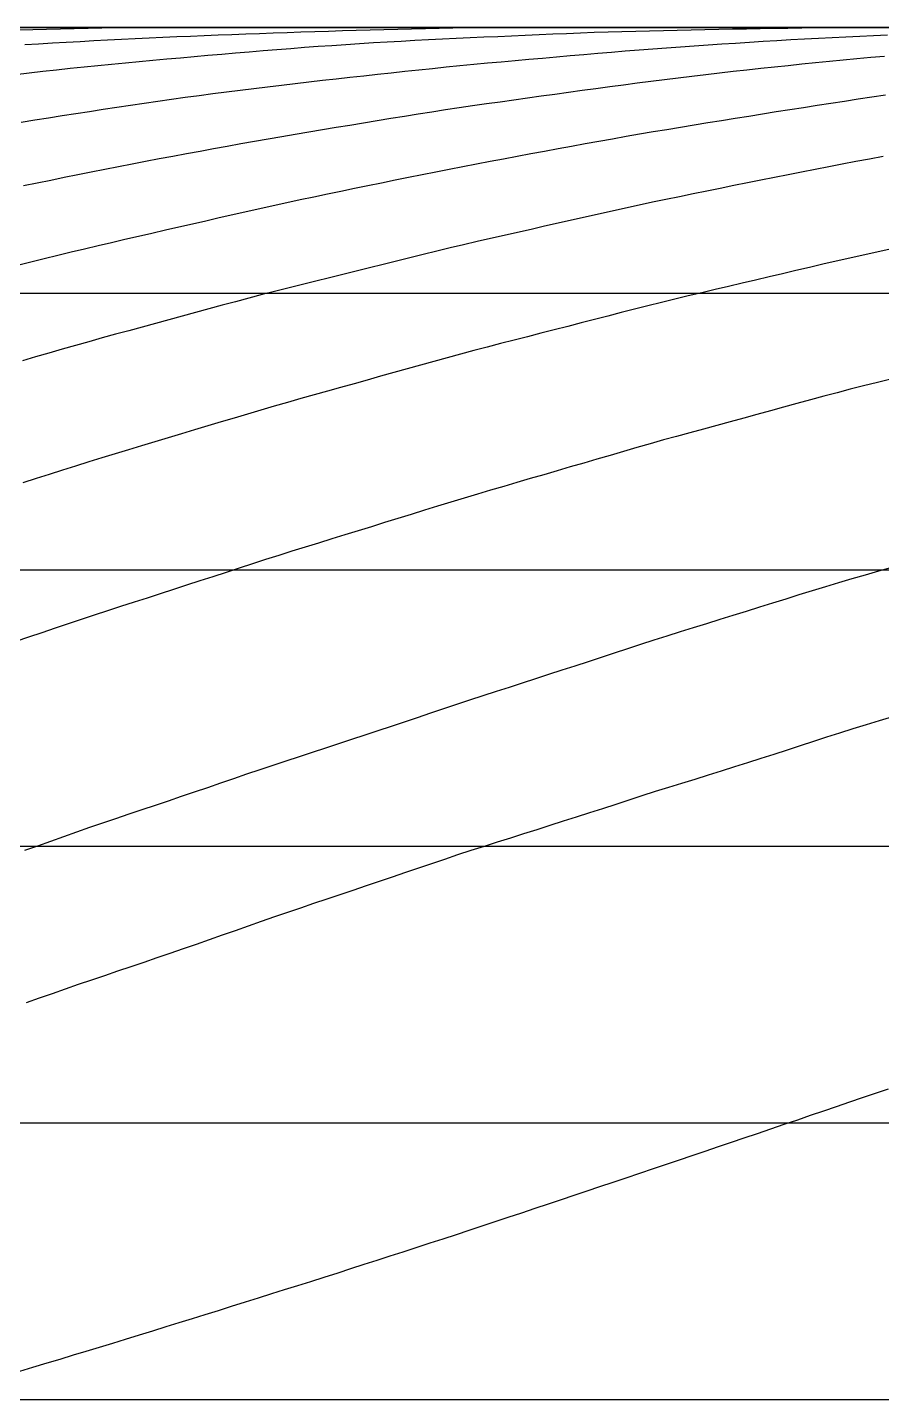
# Model space of a CAD drawing. Header units: millimetres. Extents: x 219888 to 472088, y 91183 to 209983.
# Drawn here: x 281188 to 287367, y 131419 to 141340 of the extents above; entities that cross this region are included whole.
import ezdxf

# ---------------------------------------------------------------- set-up
doc = ezdxf.new("R2010")
doc.units = ezdxf.units.MM
doc.layers.add('Waterlines', color=7, linetype='Continuous')
doc.layers.add('网格线和标注', color=7, linetype='Continuous')

msp = doc.modelspace()

# ---------------------------------------------------------------- linework, layer by layer
at = {"layer": 'Waterlines', "color": 135}
for points in [[(287388.854, 141339.696), (287288.784, 141339.696), (287188.744, 141339.696), (287151.304, 141339.696), (287088.234, 141338.646), (286988.414, 141337.146), (286888.434, 141335.776), (286788.644, 141334.426), (286688.654, 141333.016), (286589.024, 141331.526), (286488.794, 141329.936), (286388.854, 141328.226), (286288.844, 141326.386), (286188.864, 141324.396), (286089.044, 141322.266), (285988.874, 141319.986), (285889.204, 141317.616), (285789.164, 141315.136), (285689.014, 141312.586), (285589.114, 141309.976), (285488.774, 141307.306), (285388.764, 141304.646), (285288.394, 141302.086), (285188.834, 141298.866), (285088.814, 141294.536), (284989.104, 141290.176), (284889.544, 141285.876), (284789.534, 141281.546), (284689.704, 141277.186), (284589.744, 141272.766), (284490.084, 141268.286), (284389.854, 141263.686), (284290.144, 141259.006), (284190.224, 141254.196), (284090.314, 141249.236), (283990.604, 141244.106), (283890.754, 141238.756), (283790.544, 141233.136), (283690.744, 141227.266), (283591.144, 141221.126), (283491.404, 141214.666), (283391.314, 141207.886), (283291.674, 141200.836), (283192.194, 141193.516), (283092.484, 141185.906), (282992.624, 141178.046), (282892.734, 141169.966), (282793.284, 141161.716), (282693.464, 141153.266), (282593.954, 141144.706), (282494.274, 141136.006), (282394.924, 141127.236), (282295.244, 141118.336), (282195.614, 141109.356), (282095.924, 141100.286), (281996.214, 141091.126), (281896.604, 141081.896), (281796.904, 141072.556), (281696.834, 141063.066), (281597.764, 141053.446), (281498.324, 141042.726), (281398.954, 141031.446), (281299.654, 141020.226), (281200.354, 141009.006), (281101.194, 140997.786)], [(287422.244, 141339.696), (287321.674, 141339.696), (287222.734, 141339.696), (287122.354, 141339.696), (287022.144, 141339.696), (286921.194, 141339.696), (286821.924, 141339.696), (286723.124, 141339.696), (286621.894, 141339.696), (286521.394, 141339.696), (286420.684, 141339.696), (286321.614, 141339.696), (286222.234, 141339.696), (286121.304, 141339.696), (286020.954, 141339.696), (285920.564, 141339.696), (285821.664, 141339.696), (285721.214, 141339.696), (285620.834, 141339.696), (285521.284, 141339.696), (285420.844, 141339.696), (285321.004, 141339.696), (285220.604, 141339.696), (285120.424, 141339.696), (285021.974, 141339.696), (284920.964, 141339.696), (284820.354, 141339.696), (284720.144, 141339.696), (284620.134, 141339.696), (284520.904, 141339.696), (284420.434, 141339.696), (284319.704, 141339.696), (284220.264, 141339.696), (284120.604, 141339.696), (284020.254, 141339.696), (283919.584, 141339.696), (283819.724, 141339.696), (283720.444, 141339.696), (283620.114, 141339.696), (283519.484, 141339.696), (283418.504, 141339.696), (283319.464, 141339.696), (283219.854, 141339.696), (283119.214, 141339.696), (283019.144, 141339.696), (282918.664, 141339.696), (282819.854, 141339.696), (282719.504, 141339.696), (282618.864, 141339.696), (282518.184, 141339.696), (282419.064, 141339.696), (282319.184, 141339.696), (282219.104, 141339.696), (282118.614, 141339.696), (282017.554, 141339.696), (281918.944, 141339.696), (281818.874, 141339.696), (281717.914, 141339.696), (281618.544, 141339.696), (281518.674, 141339.696), (281417.974, 141339.696), (281317.324, 141339.696), (281218.554, 141339.696), (281117.934, 141339.696)], [(287422.854, 141339.696), (287322.364, 141339.696), (287222.674, 141339.696), (287122.504, 141339.696), (287022.114, 141339.696), (286921.674, 141339.696), (286822.204, 141339.696), (286722.354, 141339.696), (286622.034, 141339.696), (286522.224, 141339.696), (286421.844, 141339.696), (286321.834, 141339.696), (286221.884, 141339.696), (286121.704, 141339.696), (286022.004, 141339.696), (285921.644, 141339.696), (285821.634, 141339.696), (285721.334, 141339.696), (285621.324, 141339.696), (285521.204, 141339.696), (285421.224, 141339.696), (285321.464, 141339.696), (285221.124, 141339.696), (285121.224, 141339.696), (285021.024, 141339.696), (284921.134, 141339.696), (284820.774, 141339.696), (284720.754, 141339.696), (284620.974, 141339.696), (284520.824, 141339.696), (284420.784, 141339.696), (284320.594, 141339.696), (284220.524, 141339.696), (284120.594, 141339.696), (284020.404, 141339.696), (283920.394, 141339.696), (283820.014, 141339.696), (283720.604, 141339.696), (283620.154, 141339.696), (283520.074, 141339.696), (283420.074, 141339.696), (283319.804, 141339.696), (283220.354, 141339.696), (283119.654, 141339.696), (283019.714, 141339.696), (282919.284, 141339.696), (282819.784, 141339.696), (282719.524, 141339.696), (282619.564, 141339.696), (282519.224, 141339.696), (282419.364, 141339.696), (282319.324, 141339.696), (282219.354, 141339.696), (282119.284, 141339.696), (282018.684, 141339.696), (281918.974, 141339.696), (281818.984, 141339.696), (281718.864, 141339.696), (281618.534, 141339.696), (281518.884, 141339.696), (281418.844, 141339.696), (281318.614, 141339.696), (281218.694, 141339.696), (281118.604, 141339.696)], [(287424.524, 141339.696), (287324.634, 141339.696), (287224.834, 141339.696), (287124.504, 141339.696), (287024.334, 141339.696), (286924.474, 141339.696), (286824.324, 141339.696), (286724.294, 141339.696), (286624.374, 141339.696), (286524.504, 141339.696), (286424.444, 141339.696), (286324.434, 141339.696), (286224.594, 141339.696), (286124.444, 141339.696), (286024.674, 141339.696), (285924.864, 141339.696), (285824.404, 141339.696), (285724.694, 141339.696), (285624.804, 141339.696), (285524.934, 141339.696), (285424.774, 141339.696), (285324.614, 141339.696), (285224.834, 141339.696), (285124.744, 141339.696), (285024.734, 141339.696), (284924.784, 141339.696), (284824.794, 141339.696), (284724.584, 141339.696), (284624.614, 141339.696), (284524.744, 141339.696), (284424.764, 141339.696), (284324.684, 141339.696), (284224.624, 141339.696), (284124.614, 141339.696), (284024.754, 141339.696), (283924.644, 141339.696), (283824.714, 141339.696), (283724.644, 141339.696), (283624.794, 141339.696), (283524.804, 141339.696), (283424.784, 141339.696), (283324.834, 141339.696), (283224.614, 141339.696), (283124.594, 141339.696), (283024.804, 141339.696), (282924.684, 141339.696), (282824.384, 141339.696), (282724.654, 141339.696), (282624.474, 141339.696), (282524.534, 141339.696), (282424.494, 141339.696), (282324.564, 141339.696), (282224.674, 141339.696), (282124.594, 141339.696), (282024.584, 141339.696), (281924.714, 141339.696), (281824.504, 141339.696), (281724.754, 141339.696), (281624.754, 141339.696), (281524.474, 141339.696), (281424.434, 141339.696), (281324.624, 141339.696), (281224.644, 141339.696), (281124.464, 141339.696)], [(287426.794, 141339.696), (287326.424, 141339.696), (287226.664, 141339.696), (287126.414, 141339.696), (287026.714, 141339.696), (286926.654, 141339.696), (286826.564, 141339.696), (286726.354, 141339.696), (286626.594, 141339.696), (286526.674, 141339.696), (286426.424, 141339.696), (286326.564, 141339.696), (286226.294, 141339.696), (286126.814, 141339.696), (286026.524, 141339.696), (285926.734, 141339.696), (285826.384, 141339.696), (285726.744, 141339.696), (285626.674, 141339.696), (285526.284, 141339.696), (285427.124, 141339.696), (285326.724, 141339.696), (285226.524, 141339.696), (285126.574, 141339.696), (285027.034, 141339.696), (284926.724, 141339.696), (284826.624, 141339.696), (284726.224, 141339.696), (284626.554, 141339.696), (284526.624, 141339.696), (284426.624, 141339.696), (284326.774, 141339.696), (284226.494, 141339.696), (284126.554, 141339.696), (284026.284, 141339.696), (283926.464, 141339.696), (283826.724, 141339.696), (283726.414, 141339.696), (283626.754, 141339.696), (283526.334, 141339.696), (283426.584, 141339.696), (283326.414, 141339.696), (283226.724, 141339.696), (283126.364, 141339.696), (283026.634, 141339.696), (282926.314, 141339.696), (282826.684, 141339.696), (282726.604, 141339.696), (282626.594, 141339.696), (282526.794, 141339.696), (282426.444, 141339.696), (282326.434, 141339.696), (282226.554, 141339.696), (282126.474, 141339.696), (282026.054, 141339.696), (281972.604, 141339.696), (281926.914, 141338.686), (281826.564, 141336.456), (281726.574, 141334.236), (281626.594, 141332.006), (281526.834, 141329.766), (281426.634, 141327.496), (281326.754, 141325.206), (281226.634, 141322.896), (281126.504, 141320.546)], [(287443.084, 141339.696), (287342.394, 141339.696), (287241.624, 141339.696), (287142.164, 141339.696), (287042.354, 141339.696), (286941.954, 141339.696), (286841.144, 141339.696), (286741.964, 141339.696), (286642.984, 141339.696), (286541.854, 141339.696), (286440.974, 141339.696), (286341.274, 141339.696), (286242.334, 141339.696), (286141.594, 141339.696), (286040.764, 141339.696), (285941.684, 141339.696), (285842.134, 141339.696), (285740.924, 141339.696), (285641.504, 141339.696), (285541.504, 141339.696), (285441.644, 141339.696), (285340.764, 141339.696), (285240.624, 141339.696), (285141.554, 141339.696), (285041.224, 141339.696), (284940.214, 141339.696), (284841.604, 141339.696), (284741.774, 141339.696), (284640.794, 141339.696), (284539.494, 141339.696), (284440.824, 141339.696), (284341.684, 141339.696), (284240.534, 141339.696), (284140.474, 141339.696), (284040.664, 141339.696), (283941.094, 141339.696), (283840.024, 141339.696), (283739.184, 141339.696), (283640.834, 141339.696), (283540.604, 141339.696), (283439.804, 141339.696), (283341.414, 141339.696), (283240.954, 141339.696), (283140.204, 141339.696), (283039.724, 141339.696), (282940.244, 141339.696), (282840.664, 141339.696), (282739.854, 141339.696), (282639.414, 141339.696), (282540.354, 141339.696), (282440.584, 141339.696), (282339.624, 141339.696), (282238.494, 141339.696), (282140.284, 141339.696), (282040.174, 141339.696), (281939.364, 141339.696), (281840.364, 141339.696), (281739.974, 141339.696), (281639.564, 141339.696), (281539.164, 141339.696), (281439.274, 141339.696), (281339.914, 141339.696), (281238.864, 141339.696), (281139.044, 141339.696)], [(287441.354, 141339.696), (287341.144, 141339.696), (287241.244, 141339.696), (287140.964, 141339.696), (287041.224, 141339.696), (286940.974, 141339.696), (286840.874, 141339.696), (286740.904, 141339.696), (286641.114, 141339.696), (286540.934, 141339.696), (286440.804, 141339.696), (286340.754, 141339.696), (286240.874, 141339.696), (286140.514, 141339.696), (286040.834, 141339.696), (285940.894, 141339.696), (285840.514, 141339.696), (285740.854, 141339.696), (285640.684, 141339.696), (285540.544, 141339.696), (285440.654, 141339.696), (285340.564, 141339.696), (285240.644, 141339.696), (285140.724, 141339.696), (285040.574, 141339.696), (284940.644, 141339.696), (284840.664, 141339.696), (284740.534, 141339.696), (284640.644, 141339.696), (284540.594, 141339.696), (284440.584, 141339.696), (284340.484, 141339.696), (284240.414, 141339.696), (284140.434, 141339.696), (284040.434, 141339.696), (283940.414, 141339.696), (283840.354, 141339.696), (283740.114, 141339.696), (283640.454, 141339.696), (283540.484, 141339.696), (283440.124, 141339.696), (283340.184, 141339.696), (283239.834, 141339.696), (283139.874, 141339.696), (283039.454, 141339.696), (282939.904, 141339.696), (282839.804, 141339.696), (282740.134, 141339.696), (282640.064, 141339.696), (282539.764, 141339.696), (282440.284, 141339.696), (282339.914, 141339.696), (282240.204, 141339.696), (282139.764, 141339.696), (282040.034, 141339.696), (281940.054, 141339.696), (281839.924, 141339.696), (281739.934, 141339.696), (281639.864, 141339.696), (281539.904, 141339.696), (281439.624, 141339.696), (281339.754, 141339.696), (281239.554, 141339.696), (281139.544, 141339.696)], [(287408.854, 141283.776), (287309.064, 141279.516), (287208.914, 141275.126), (287109.144, 141270.566), (287009.234, 141265.716), (286909.534, 141260.526), (286809.634, 141254.986), (286709.584, 141249.136), (286609.934, 141243.116), (286510.284, 141236.936), (286410.304, 141230.616), (286310.724, 141224.186), (286210.574, 141217.606), (286111.234, 141210.946), (286011.294, 141204.116), (285911.364, 141197.136), (285811.994, 141190.036), (285712.144, 141182.706), (285612.154, 141175.136), (285512.634, 141167.326), (285412.944, 141159.216), (285313.134, 141150.836), (285213.484, 141142.236), (285113.934, 141133.466), (285014.304, 141124.596), (284914.514, 141115.726), (284814.974, 141107.046), (284715.294, 141098.446), (284615.924, 141089.756), (284516.214, 141080.766), (284416.674, 141071.456), (284317.134, 141061.786), (284217.414, 141051.806), (284118.234, 141041.646), (284018.944, 141031.286), (283919.224, 141020.726), (283820.054, 141010.086), (283720.564, 140999.286), (283621.164, 140988.366), (283521.494, 140977.296), (283422.654, 140966.206), (283322.954, 140954.896), (283223.684, 140943.516), (283124.324, 140931.986), (283024.974, 140920.316), (282925.744, 140908.496), (282826.274, 140896.456), (282727.134, 140884.206), (282627.824, 140871.666), (282528.854, 140858.866), (282429.754, 140845.726), (282330.474, 140832.236), (282231.374, 140818.456), (282132.294, 140804.366), (282033.384, 140790.036), (281934.694, 140775.476), (281835.994, 140760.706), (281736.974, 140745.686), (281637.854, 140730.476), (281539.034, 140715.176), (281440.354, 140699.776), (281341.494, 140684.266), (281242.744, 140668.676), (281143.904, 140653.016)], [(287458.904, 141339.696), (287358.464, 141339.696), (287258.224, 141339.696), (287158.344, 141339.696), (287058.604, 141339.696), (286958.254, 141339.696), (286858.194, 141339.696), (286758.334, 141339.696), (286658.064, 141339.696), (286557.894, 141339.696), (286457.484, 141339.696), (286357.824, 141339.696), (286257.894, 141339.696), (286157.594, 141339.696), (286057.514, 141339.696), (285957.224, 141339.696), (285857.314, 141339.696), (285757.234, 141339.696), (285657.404, 141339.696), (285557.354, 141339.696), (285456.664, 141339.696), (285356.574, 141339.696), (285256.244, 141339.696), (285156.564, 141339.696), (285056.924, 141339.696), (284956.484, 141339.696), (284856.214, 141339.696), (284755.694, 141339.696), (284656.124, 141339.696), (284556.364, 141339.696), (284456.114, 141339.696), (284355.784, 141339.696), (284255.324, 141339.696), (284155.844, 141339.696), (284056.224, 141339.696), (283955.584, 141339.696), (283855.404, 141339.696), (283754.984, 141339.696), (283655.304, 141339.696), (283555.274, 141339.696), (283455.084, 141339.696), (283354.974, 141339.696), (283254.664, 141339.696), (283155.304, 141339.696), (283054.884, 141339.696), (282954.684, 141339.696), (282854.634, 141339.696), (282754.374, 141339.696), (282654.834, 141339.696), (282554.514, 141339.696), (282454.254, 141339.696), (282354.064, 141339.696), (282253.974, 141339.696), (282154.884, 141339.696), (282054.034, 141339.696), (281953.734, 141339.696), (281853.544, 141339.696), (281753.644, 141339.696), (281653.904, 141339.696), (281553.784, 141339.696), (281453.524, 141339.696), (281353.144, 141339.696), (281252.954, 141339.696), (281153.334, 141339.696)], [(287366.714, 141339.696), (287266.714, 141339.696), (287166.644, 141339.696), (287066.844, 141339.696), (286966.904, 141339.696), (286866.704, 141339.696), (286766.734, 141339.696), (286666.544, 141339.696), (286566.834, 141339.696), (286466.644, 141339.696), (286366.644, 141339.696), (286266.564, 141339.696), (286166.664, 141339.696), (286066.624, 141339.696), (285966.514, 141339.696), (285866.424, 141339.696), (285766.784, 141339.696), (285666.644, 141339.696), (285566.724, 141339.696), (285466.644, 141339.696), (285366.564, 141339.696), (285266.664, 141339.696), (285166.674, 141339.696), (285066.584, 141339.696), (284966.904, 141339.696), (284866.534, 141339.696), (284766.794, 141339.696), (284666.594, 141339.696), (284566.594, 141339.696), (284475.414, 141339.696), (284465.884, 141339.536), (284366.554, 141337.526), (284266.604, 141335.156), (284166.314, 141332.676), (284066.814, 141330.166), (283966.794, 141327.596), (283866.584, 141324.996), (283766.824, 141322.376), (283666.924, 141319.716), (283566.874, 141317.016), (283466.914, 141314.276), (283366.894, 141311.466), (283266.754, 141308.546), (283166.734, 141305.386), (283066.934, 141301.886), (282967.024, 141298.216), (282867.024, 141294.566), (282766.984, 141290.876), (282667.154, 141287.096), (282567.244, 141283.206), (282467.544, 141279.206), (282367.764, 141275.066), (282267.954, 141270.796), (282168.154, 141266.376), (282067.994, 141261.796), (281968.064, 141257.086), (281868.394, 141252.226), (281768.604, 141247.216), (281668.814, 141242.036), (281568.714, 141236.666), (281468.814, 141231.166), (281369.054, 141225.526), (281269.014, 141219.746), (281169.184, 141213.876)], [(287372.254, 141339.696), (287272.014, 141339.696), (287172.164, 141339.696), (287071.944, 141339.696), (286972.114, 141339.696), (286871.814, 141339.696), (286771.614, 141339.696), (286672.194, 141339.696), (286571.714, 141339.696), (286471.704, 141339.696), (286371.914, 141339.696), (286271.524, 141339.696), (286171.644, 141339.696), (286071.584, 141339.696), (285971.604, 141339.696), (285871.504, 141339.696), (285771.594, 141339.696), (285671.744, 141339.696), (285571.234, 141339.696), (285471.444, 141339.696), (285371.414, 141339.696), (285271.314, 141339.696), (285171.564, 141339.696), (285071.204, 141339.696), (284971.254, 141339.696), (284870.994, 141339.696), (284771.114, 141339.696), (284671.174, 141339.696), (284570.984, 141339.696), (284471.194, 141339.696), (284370.814, 141339.696), (284271.004, 141339.696), (284170.984, 141339.696), (284070.804, 141339.696), (283971.014, 141339.696), (283870.744, 141339.696), (283770.714, 141339.696), (283670.724, 141339.696), (283570.704, 141339.696), (283470.634, 141339.696), (283370.464, 141339.696), (283270.544, 141339.696), (283170.874, 141339.696), (283070.474, 141339.696), (282970.304, 141339.696), (282870.374, 141339.696), (282770.454, 141339.696), (282670.584, 141339.696), (282570.064, 141339.696), (282470.084, 141339.696), (282370.264, 141339.696), (282270.254, 141339.696), (282170.004, 141339.696), (282069.754, 141339.696), (281969.894, 141339.696), (281870.004, 141339.696), (281769.994, 141339.696), (281670.274, 141339.696), (281569.884, 141339.696), (281469.734, 141339.696), (281369.744, 141339.696), (281269.804, 141339.696), (281169.844, 141339.696)], [(287376.034, 141339.696), (287276.504, 141339.696), (287176.414, 141339.696), (287076.284, 141339.696), (286975.744, 141339.696), (286876.154, 141339.696), (286775.794, 141339.696), (286676.264, 141339.696), (286576.224, 141339.696), (286475.714, 141339.696), (286375.754, 141339.696), (286275.874, 141339.696), (286175.684, 141339.696), (286075.674, 141339.696), (285975.414, 141339.696), (285875.524, 141339.696), (285775.364, 141339.696), (285674.984, 141339.696), (285575.094, 141339.696), (285475.224, 141339.696), (285375.504, 141339.696), (285274.694, 141339.696), (285174.754, 141339.696), (285074.564, 141339.696), (284974.744, 141339.696), (284874.724, 141339.696), (284774.594, 141339.696), (284674.584, 141339.696), (284574.514, 141339.696), (284474.024, 141339.696), (284374.254, 141339.696), (284274.164, 141339.696), (284174.264, 141339.696), (284074.064, 141339.696), (283973.924, 141339.696), (283874.114, 141339.696), (283774.094, 141339.696), (283674.054, 141339.696), (283573.714, 141339.696), (283473.494, 141339.696), (283373.724, 141339.696), (283273.404, 141339.696), (283173.514, 141339.696), (283073.274, 141339.696), (282973.254, 141339.696), (282873.114, 141339.696), (282773.164, 141339.696), (282673.114, 141339.696), (282573.144, 141339.696), (282472.954, 141339.696), (282372.654, 141339.696), (282272.864, 141339.696), (282172.704, 141339.696), (282072.914, 141339.696), (281972.834, 141339.696), (281872.514, 141339.696), (281772.554, 141339.696), (281672.194, 141339.696), (281572.114, 141339.696), (281472.454, 141339.696), (281372.204, 141339.696), (281272.344, 141339.696), (281172.044, 141339.696)], [(287376.494, 141339.696), (287276.914, 141339.696), (287176.704, 141339.696), (287076.364, 141339.696), (286976.804, 141339.696), (286876.604, 141339.696), (286776.784, 141339.696), (286676.374, 141339.696), (286576.574, 141339.696), (286476.464, 141339.696), (286375.674, 141339.696), (286276.614, 141339.696), (286176.714, 141339.696), (286076.374, 141339.696), (285976.584, 141339.696), (285876.184, 141339.696), (285776.704, 141339.696), (285676.224, 141339.696), (285575.634, 141339.696), (285476.404, 141339.696), (285376.314, 141339.696), (285276.204, 141339.696), (285176.004, 141339.696), (285076.394, 141339.696), (284976.134, 141339.696), (284875.934, 141339.696), (284776.244, 141339.696), (284676.144, 141339.696), (284576.394, 141339.696), (284476.244, 141339.696), (284376.424, 141339.696), (284276.584, 141339.696), (284176.714, 141339.696), (284076.374, 141339.696), (283975.924, 141339.696), (283876.394, 141339.696), (283777.044, 141339.696), (283676.394, 141339.696), (283576.274, 141339.696), (283476.904, 141339.696), (283376.554, 141339.696), (283276.084, 141339.696), (283177.604, 141339.696), (283076.314, 141339.696), (282976.384, 141339.696), (282876.934, 141339.696), (282776.384, 141339.696), (282676.234, 141339.696), (282575.974, 141339.696), (282476.384, 141339.696), (282376.464, 141339.696), (282276.084, 141339.696), (282176.764, 141339.696), (282076.444, 141339.696), (281976.404, 141339.696), (281875.574, 141339.696), (281776.354, 141339.696), (281676.454, 141339.696), (281576.414, 141339.696), (281476.324, 141339.696), (281375.904, 141339.696), (281276.644, 141339.696), (281176.164, 141339.696)], [(287388.754, 141339.696), (287289.404, 141339.696), (287188.464, 141339.696), (287088.864, 141339.696), (286989.894, 141339.696), (286888.984, 141339.696), (286788.384, 141339.696), (286688.844, 141339.696), (286589.644, 141339.696), (286488.934, 141339.696), (286387.554, 141339.696), (286288.694, 141339.696), (286189.404, 141339.696), (286088.444, 141339.696), (285988.704, 141339.696), (285888.954, 141339.696), (285788.814, 141339.696), (285688.364, 141339.696), (285587.634, 141339.696), (285489.164, 141339.696), (285388.494, 141339.696), (285287.784, 141339.696), (285190.524, 141339.696), (285089.214, 141339.696), (284988.024, 141339.696), (284888.114, 141339.696), (284789.254, 141339.696), (284688.544, 141339.696), (284587.774, 141339.696), (284488.664, 141339.696), (284389.204, 141339.696), (284288.204, 141339.696), (284187.764, 141339.696), (284087.934, 141339.696), (283988.784, 141339.696), (283887.834, 141339.696), (283787.644, 141339.696), (283688.584, 141339.696), (283588.444, 141339.696), (283487.464, 141339.696), (283388.854, 141339.696), (283288.894, 141339.696), (283187.864, 141339.696), (283087.254, 141339.696), (282987.974, 141339.696), (282888.834, 141339.696), (282787.474, 141339.696), (282687.634, 141339.696), (282588.004, 141339.696), (282488.364, 141339.696), (282387.374, 141339.696), (282286.374, 141339.696), (282188.574, 141339.696), (282087.874, 141339.696), (281987.494, 141339.696), (281889.424, 141339.696), (281788.354, 141339.696), (281687.184, 141339.696), (281588.134, 141339.696), (281488.654, 141339.696), (281388.134, 141339.696), (281286.664, 141339.696), (281187.784, 141339.696)], [(287387.724, 141130.586), (287287.874, 141121.466), (287188.734, 141112.226), (287088.794, 141102.736), (286989.374, 141093.136), (286889.644, 141083.336), (286790.214, 141073.396), (286690.884, 141063.276), (286591.424, 141052.936), (286492.144, 141042.396), (286392.674, 141031.606), (286293.174, 141020.576), (286193.834, 141009.306), (286094.604, 140997.806), (285995.304, 140986.026), (285896.254, 140974.026), (285796.524, 140961.686), (285697.494, 140949.176), (285598.354, 140936.396), (285499.154, 140923.386), (285400.064, 140910.206), (285300.874, 140896.846), (285201.934, 140883.386), (285102.774, 140869.776), (285003.584, 140856.046), (284904.194, 140842.206), (284805.314, 140828.376), (284706.444, 140814.516), (284607.134, 140800.616), (284507.834, 140786.896), (284408.854, 140773.046), (284310.044, 140758.306), (284211.544, 140743.126), (284112.634, 140727.626), (284013.994, 140712.006), (283915.384, 140696.236), (283816.634, 140680.326), (283717.904, 140664.306), (283619.544, 140648.226), (283520.404, 140631.896), (283421.674, 140615.526), (283323.494, 140599.116), (283224.514, 140582.436), (283126.084, 140565.706), (283027.374, 140548.776), (282929.004, 140531.716), (282830.314, 140514.426), (282731.894, 140496.996), (282633.384, 140479.356), (282535.134, 140461.586), (282436.624, 140443.596), (282338.144, 140425.416), (282240.034, 140407.126), (282141.754, 140388.616), (282043.414, 140369.916), (281945.284, 140351.076), (281847.074, 140332.036), (281748.934, 140312.826), (281650.464, 140293.366), (281552.644, 140273.856), (281454.364, 140254.096), (281356.474, 140234.266), (281258.394, 140214.286), (281160.654, 140194.306)], [(287394.404, 140849.096), (287295.524, 140834.736), (287196.684, 140820.136), (287097.684, 140805.286), (286998.684, 140790.226), (286900.294, 140775.056), (286801.284, 140759.646), (286702.314, 140744.086), (286603.704, 140728.476), (286505.014, 140712.746), (286406.324, 140696.916), (286307.434, 140680.986), (286208.624, 140664.976), (286109.824, 140648.916), (286011.194, 140632.826), (285912.284, 140616.646), (285813.384, 140600.486), (285714.464, 140584.396), (285616.354, 140567.486), (285518.054, 140550.176), (285419.734, 140532.696), (285321.324, 140515.056), (285223.024, 140497.316), (285124.424, 140479.396), (285026.134, 140461.416), (284927.694, 140443.286), (284829.484, 140425.076), (284730.924, 140406.676), (284632.774, 140388.206), (284534.484, 140369.566), (284436.254, 140350.776), (284338.004, 140331.816), (284239.704, 140312.646), (284141.824, 140293.386), (284043.574, 140273.886), (283945.614, 140254.286), (283847.654, 140234.536), (283749.624, 140214.636), (283651.804, 140194.626), (283553.614, 140174.406), (283455.554, 140154.076), (283357.784, 140133.666), (283259.784, 140113.066), (283162.084, 140092.366), (283063.974, 140071.396), (282966.074, 140050.196), (282868.554, 140028.416), (282770.854, 140006.256), (282673.784, 139984.266), (282576.184, 139962.146), (282478.794, 139940.036), (282381.354, 139917.876), (282283.794, 139895.616), (282186.384, 139873.326), (282089.004, 139850.966), (281991.534, 139828.486), (281893.904, 139805.866), (281796.574, 139783.166), (281699.224, 139760.286), (281601.884, 139737.186), (281504.564, 139713.816), (281407.474, 139690.216), (281310.224, 139666.286), (281213.174, 139642.126), (281116.224, 139617.766)], [(287377.124, 140406.056), (287278.804, 140388.336), (287180.644, 140370.206), (287082.594, 140351.666), (286984.404, 140332.736), (286886.274, 140313.556), (286788.034, 140294.166), (286689.964, 140274.666), (286591.694, 140255.016), (286493.704, 140235.346), (286395.764, 140215.606), (286297.764, 140195.796), (286199.734, 140175.936), (286101.714, 140156.046), (286003.534, 140136.086), (285905.624, 140116.186), (285807.304, 140096.256), (285709.024, 140076.186), (285612.034, 140054.836), (285514.484, 140033.166), (285417.034, 140011.436), (285319.144, 139989.556), (285221.654, 139967.736), (285123.994, 139945.836), (285026.404, 139923.916), (284928.804, 139901.966), (284831.224, 139879.986), (284733.684, 139857.966), (284636.164, 139835.896), (284538.684, 139813.776), (284441.154, 139791.536), (284343.324, 139769.056), (284246.024, 139746.286), (284148.714, 139722.556), (284051.814, 139698.306), (283954.744, 139674.226), (283857.694, 139650.276), (283760.784, 139626.406), (283663.464, 139602.426), (283566.464, 139578.516), (283469.474, 139554.566), (283372.494, 139530.556), (283275.054, 139506.356), (283178.014, 139482.146), (283081.284, 139457.856), (282983.984, 139433.176), (282887.404, 139408.276), (282790.324, 139382.736), (282693.694, 139356.786), (282597.474, 139330.596), (282500.924, 139304.246), (282404.424, 139278.036), (282307.894, 139251.886), (282211.424, 139225.786), (282114.794, 139199.636), (282018.484, 139173.546), (281921.674, 139147.246), (281825.354, 139120.986), (281728.724, 139094.476), (281632.234, 139067.776), (281535.974, 139040.766), (281439.864, 139013.366), (281343.894, 138985.616), (281247.834, 138957.586), (281151.874, 138929.506)], [(287429.944, 139736.036), (287332.374, 139715.016), (287234.674, 139693.696), (287136.844, 139671.946), (287039.394, 139649.866), (286941.954, 139627.436), (286844.774, 139604.836), (286747.424, 139582.046), (286650.014, 139559.136), (286552.684, 139536.166), (286455.354, 139513.146), (286358.144, 139490.126), (286260.424, 139466.986), (286163.354, 139444.026), (286065.804, 139421.046), (285968.544, 139398.186), (285871.284, 139375.076), (285773.864, 139351.386), (285677.054, 139327.306), (285580.074, 139302.826), (285483.264, 139278.186), (285386.344, 139253.396), (285289.464, 139228.516), (285192.684, 139203.616), (285096.144, 139178.726), (284998.824, 139153.616), (284902.164, 139128.666), (284805.144, 139103.646), (284708.384, 139078.746), (284611.384, 139053.896), (284514.414, 139028.946), (284417.874, 139003.526), (284321.184, 138977.416), (284224.914, 138951.036), (284128.694, 138924.486), (284031.934, 138897.666), (283935.714, 138870.926), (283839.634, 138844.166), (283743.304, 138817.306), (283646.934, 138790.426), (283550.574, 138763.546), (283453.974, 138736.606), (283357.794, 138709.846), (283261.314, 138683.046), (283164.844, 138656.086), (283068.684, 138628.746), (282972.664, 138600.896), (282876.764, 138572.676), (282781.124, 138544.316), (282684.954, 138515.666), (282589.444, 138487.116), (282493.724, 138458.436), (282397.714, 138429.636), (282301.964, 138400.906), (282206.344, 138372.206), (282110.384, 138343.436), (282014.644, 138314.726), (281918.704, 138285.886), (281822.874, 138256.946), (281727.024, 138227.786), (281631.744, 138198.456), (281536.064, 138168.616), (281440.914, 138138.586), (281345.614, 138108.266), (281250.374, 138077.856), (281154.984, 138047.366)], [(287434.794, 138797.376), (287336.474, 138772.586), (287236.744, 138747.486), (287140.384, 138723.266), (287044.534, 138699.036), (286949.224, 138673.136), (286852.994, 138646.926), (286754.004, 138619.946), (286658.274, 138593.856), (286562.904, 138567.856), (286463.164, 138540.676), (286370.194, 138515.326), (286270.274, 138488.106), (286176.054, 138462.436), (286079.224, 138436.066), (285980.574, 138409.216), (285883.244, 138382.776), (285789.244, 138357.276), (285692.684, 138330.066), (285597.414, 138302.496), (285500.254, 138274.246), (285402.614, 138245.816), (285307.834, 138218.186), (285212.594, 138190.406), (285114.634, 138161.826), (285019.654, 138134.106), (284923.724, 138106.106), (284825.874, 138077.556), (284729.034, 138049.316), (284633.574, 138021.496), (284537.534, 137993.466), (284442.724, 137965.486), (284346.864, 137936.646), (284250.174, 137907.146), (284155.064, 137877.926), (284059.944, 137848.586), (283963.794, 137818.866), (283867.244, 137788.986), (283771.484, 137759.346), (283676.734, 137730.016), (283581.464, 137700.566), (283484.324, 137670.566), (283389.544, 137641.306), (283293.414, 137611.606), (283197.154, 137581.806), (283101.364, 137552.036), (283006.634, 137522.366), (282910.334, 137491.776), (282816.524, 137461.506), (282720.614, 137430.336), (282625.854, 137399.536), (282529.594, 137368.306), (282435.294, 137337.756), (282339.744, 137306.826), (282244.814, 137276.126), (282148.074, 137244.846), (282053.864, 137214.406), (281959.244, 137183.856), (281861.704, 137152.376), (281767.374, 137121.976), (281671.904, 137091.286), (281576.764, 137059.396), (281482.154, 137027.486), (281388.704, 136995.946), (281291.944, 136963.276), (281196.994, 136931.216), (281104.304, 136899.926)], [(287440.264, 137434.936), (287344.204, 137407.406), (287247.974, 137379.836), (287151.624, 137352.256), (287055.064, 137324.676), (286959.894, 137295.566), (286864.144, 137265.926), (286768.924, 137236.426), (286673.624, 137206.896), (286578.044, 137177.266), (286482.524, 137147.656), (286387.004, 137118.016), (286291.414, 137088.356), (286196.014, 137058.726), (286100.364, 137028.996), (286004.814, 136999.256), (285909.134, 136969.356), (285813.824, 136939.366), (285718.614, 136909.016), (285623.224, 136878.126), (285528.204, 136847.016), (285433.244, 136815.846), (285338.564, 136784.816), (285243.604, 136753.776), (285148.474, 136722.766), (285053.364, 136691.816), (284958.254, 136660.916), (284863.164, 136630.046), (284767.984, 136599.176), (284672.784, 136568.326), (284577.804, 136537.566), (284482.284, 136506.666), (284387.054, 136475.916), (284292.044, 136444.666), (284197.654, 136413.006), (284102.724, 136381.176), (284007.924, 136349.416), (283913.124, 136317.686), (283818.294, 136286.006), (283723.514, 136254.396), (283628.584, 136222.806), (283533.524, 136191.286), (283438.604, 136159.976), (283343.434, 136128.776), (283248.094, 136097.706), (283153.094, 136066.836), (283057.894, 136035.806), (282962.954, 136004.326), (282868.254, 135972.196), (282773.684, 135939.776), (282679.114, 135907.356), (282584.574, 135875.086), (282489.874, 135842.886), (282395.414, 135810.846), (282300.604, 135778.736), (282205.784, 135746.676), (282111.144, 135714.716), (282016.344, 135682.756), (281921.554, 135650.836), (281826.494, 135618.896), (281731.544, 135587.146), (281637.014, 135554.836), (281542.904, 135521.656), (281448.764, 135488.326), (281354.464, 135454.906), (281260.144, 135421.486), (281166.054, 135388.176)], [(287445.764, 136356.346), (287350.374, 136326.726), (287254.504, 136297.056), (287158.604, 136267.576), (287063.204, 136238.136), (286968.224, 136207.646), (286873.114, 136176.756), (286778.294, 136145.906), (286683.114, 136114.986), (286588.054, 136084.206), (286493.004, 136053.576), (286397.664, 136023.056), (286302.214, 135992.746), (286206.724, 135962.716), (286111.334, 135932.936), (286015.584, 135903.226), (285920.084, 135873.706), (285824.634, 135844.206), (285728.954, 135814.476), (285633.704, 135784.266), (285538.684, 135753.216), (285443.854, 135722.206), (285348.714, 135691.426), (285253.564, 135660.846), (285158.454, 135630.376), (285063.134, 135599.926), (284967.604, 135569.466), (284872.664, 135539.236), (284777.034, 135508.826), (284682.134, 135478.686), (284586.394, 135448.336), (284490.924, 135418.136), (284395.244, 135388.026), (284300.324, 135357.046), (284205.814, 135325.076), (284111.324, 135293.056), (284016.894, 135261.036), (283921.924, 135228.826), (283827.334, 135196.746), (283732.654, 135164.666), (283637.854, 135132.566), (283543.014, 135100.486), (283448.414, 135068.546), (283353.504, 135036.606), (283258.474, 135004.786), (283163.434, 134973.076), (283068.594, 134941.136), (282974.434, 134908.716), (282880.174, 134875.726), (282785.554, 134842.396), (282691.434, 134809.196), (282597.144, 134775.966), (282502.794, 134742.816), (282408.124, 134709.726), (282313.794, 134676.976), (282219.274, 134644.466), (282124.804, 134612.226), (282029.944, 134580.056), (281935.234, 134548.066), (281840.444, 134516.086), (281745.394, 134483.936), (281650.854, 134451.706), (281556.564, 134419.116), (281461.874, 134386.126), (281367.324, 134353.276), (281272.904, 134320.836), (281178.304, 134288.776)], [(281134.234, 131624.726), (281226.634, 131652.566), (281330.894, 131684.056), (281425.014, 131712.546), (281521.804, 131741.916), (281613.664, 131769.836), (281710.194, 131799.246), (281804.934, 131828.176), (281897.954, 131856.646), (282000.034, 131887.946), (282095.924, 131917.426), (282192.414, 131947.146), (282285.374, 131975.856), (282381.404, 132005.576), (282472.924, 132033.956), (282569.604, 132064.016), (282664.074, 132093.466), (282766.594, 132125.496), (282859.814, 132154.696), (282956.494, 132185.066), (283048.784, 132214.126), (283144.754, 132244.436), (283237.214, 132273.726), (283334.144, 132304.516), (283435.014, 132336.656), (283527.944, 132366.366), (283624.514, 132397.346), (283717.094, 132427.126), (283812.114, 132457.796), (283905.434, 132488.016), (283999.764, 132518.656), (284101.504, 132551.796), (284194.384, 132582.156), (284290.844, 132613.766), (284384.074, 132644.406), (284477.474, 132675.186), (284572.724, 132706.656), (284665.664, 132737.436), (284763.704, 132769.976), (284862.064, 132802.696), (284957.214, 132834.416), (285050.574, 132865.596), (285143.214, 132896.586), (285236.444, 132927.836), (285329.904, 132959.206), (285424.024, 132990.836), (285518.964, 133022.786), (285618.804, 133056.426), (285716.714, 133089.456), (285811.674, 133121.526), (285905.444, 133153.226), (285997.694, 133184.436), (286091.454, 133216.176), (286187.404, 133248.686), (286280.354, 133280.206), (286372.304, 133311.386), (286468.494, 133344.036), (286566.064, 133377.166), (286661.704, 133409.656), (286759.724, 133442.966), (286852.004, 133474.336), (286948.244, 133507.066), (287041.024, 133538.626), (287136.254, 133571.026), (287229.404, 133602.726), (287323.894, 133634.896), (287417.234, 133666.666)]]:
    msp.add_lwpolyline(points, dxfattribs=at)
at = {"layer": '网格线和标注', "color": 0}
for p, q in [((236017.754, 141339.386), (458092.724, 141339.386)), ((236017.754, 139419.386), (458092.724, 139419.386)), ((236017.754, 137419.386), (458092.724, 137419.386)), ((236017.754, 135419.386), (458092.724, 135419.386)), ((236017.754, 133419.386), (458092.724, 133419.386)), ((236017.754, 131419.386), (458092.724, 131419.386))]:
    msp.add_line(p, q, dxfattribs=at)

doc.saveas('drawing.dxf')
